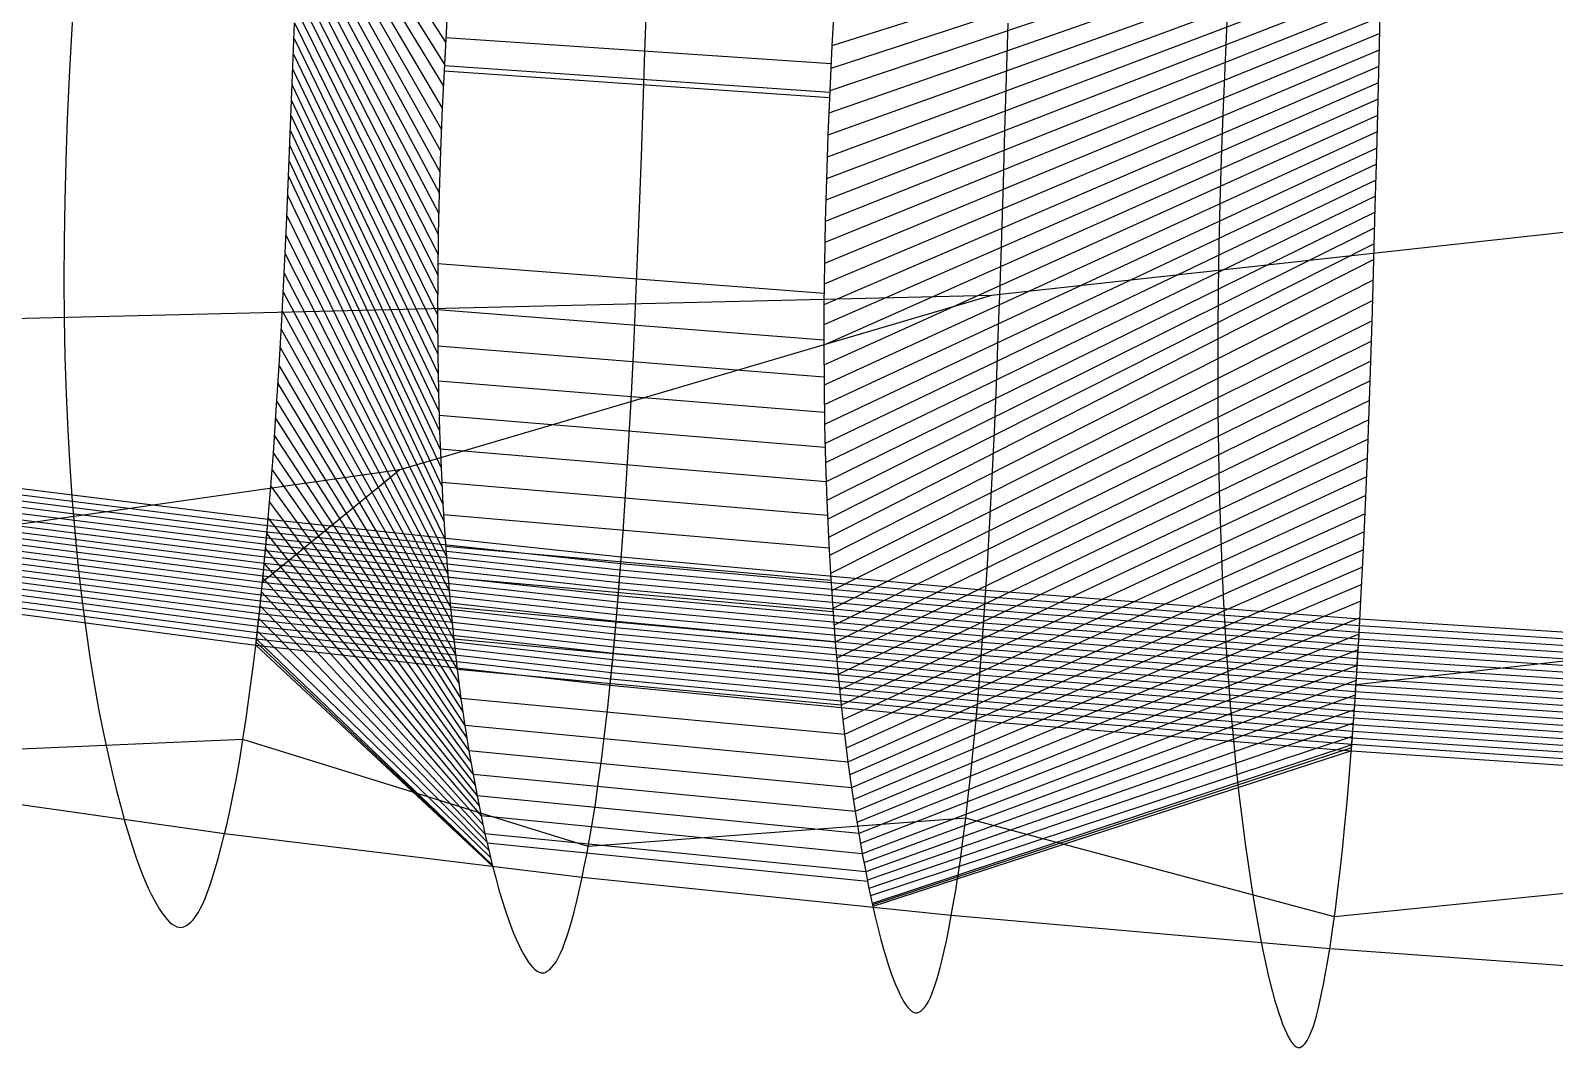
# Model space of a CAD drawing. Extents: x -427 to 427, y 0 to 209.
# Drawn here: x -225.8 to -132.7, y 5.9 to 68 of the extents above; entities that cross this region are included whole.
import ezdxf

# ---------------------------------------------------------------- set-up
doc = ezdxf.new("R2010")
doc.units = 0

msp = doc.modelspace()

# ---------------------------------------------------------------- linework, layer by layer
at = {"layer": 'default', "color": 5, "linetype": 'CONTINUOUS'}
for p, q in [((-209.172, 80.76, 55.806), (-200.416, 67.262, 14.685)), ((-209.206, 79.823, 55.796), (-200.492, 65.903, 14.585)), ((-209.24, 78.887, 55.785), (-200.556, 64.571, 14.513)), ((-209.275, 77.951, 55.775), (-200.62, 63.239, 14.441)), ((-209.311, 77.004, 55.762), (-200.672, 61.932, 14.398)), ((-209.347, 76.058, 55.748), (-200.725, 60.624, 14.355)), ((-209.383, 75.112, 55.735), (-200.766, 59.34, 14.341)), ((-209.42, 74.161, 55.72), (-200.806, 58.056, 14.328)), ((-209.456, 73.208, 55.706), (-200.835, 56.794, 14.344)), ((-209.493, 72.255, 55.692), (-200.864, 55.531, 14.361)), ((-209.53, 71.301, 55.677), (-200.881, 54.29, 14.408)), ((-223.104, 70.423, 24.464), (-223.272, 67.753, 24.274)), ((-209.566, 70.346, 55.663), (-200.898, 53.049, 14.456)), ((-176.671, 69.861, 6.473), (-176.823, 67.04, 6.209)), ((-209.603, 69.39, 55.649), (-200.902, 51.828, 14.534)), ((-209.64, 68.435, 55.635), (-200.906, 50.607, 14.612)), ((-200.341, 68.621, 14.785), (-200.492, 65.903, 14.585)), ((-152.693, 68.529, -0.993), (-152.825, 65.669, -1.264)), ((-223.272, 67.753, 24.274), (-223.415, 65.136, 24.137)), ((-209.676, 67.485, 55.621), (-200.899, 49.408, 14.722)), ((-176.823, 67.04, 6.209), (-176.955, 64.28, 6.001)), ((-209.713, 66.536, 55.606), (-200.891, 48.208, 14.832)), ((-209.749, 65.586, 55.592), (-200.87, 47.028, 14.973)), ((-200.492, 65.903, 14.585), (-200.62, 63.239, 14.441)), ((-152.825, 65.669, -1.264), (-152.941, 62.872, -1.479)), ((-223.415, 65.136, 24.137), (-223.532, 62.567, 24.056)), ((-209.786, 64.645, 55.577), (-200.85, 45.848, 15.115)), ((-176.955, 64.28, 6.001), (-177.067, 61.574, 5.85)), ((-209.823, 63.708, 55.561), (-200.818, 44.69, 15.287)), ((-223.532, 62.567, 24.056), (-223.623, 60.044, 24.032)), ((-209.86, 62.771, 55.545), (-200.785, 43.531, 15.459)), ((-200.62, 63.239, 14.441), (-200.725, 60.624, 14.355)), ((-152.941, 62.872, -1.479), (-153.039, 60.131, -1.634)), ((-209.897, 61.841, 55.528), (-200.741, 42.395, 15.661)), ((-177.067, 61.574, 5.85), (-177.159, 58.918, 5.759)), ((-209.935, 60.922, 55.508), (-200.696, 41.26, 15.863)), ((-200.725, 60.624, 14.355), (-200.806, 58.056, 14.328)), ((-223.623, 60.044, 24.032), (-223.688, 57.563, 24.066)), ((-209.973, 60.003, 55.489), (-200.64, 40.15, 16.095)), ((-153.039, 60.131, -1.634), (-153.119, 57.44, -1.729)), ((-210.011, 59.084, 55.469), (-200.584, 39.04, 16.327)), ((-177.159, 58.918, 5.759), (-177.23, 56.31, 5.729)), ((-210.063, 57.885, 55.436), (-200.516, 37.959, 16.587)), ((-200.806, 58.056, 14.328), (-200.864, 55.531, 14.361)), ((-223.688, 57.563, 24.066), (-223.725, 55.124, 24.159)), ((-153.119, 57.44, -1.729), (-153.181, 54.797, -1.76)), ((-210.116, 56.685, 55.403), (-200.449, 36.878, 16.848)), ((-177.23, 56.31, 5.729), (-177.28, 53.747, 5.761)), ((-223.725, 55.124, 24.159), (-223.736, 52.726, 24.312)), ((-210.17, 55.499, 55.365), (-200.37, 35.828, 17.135)), ((-200.864, 55.531, 14.361), (-200.898, 53.049, 14.456)), ((-210.226, 54.326, 55.323), (-200.292, 34.778, 17.422)), ((-153.181, 54.797, -1.76), (-153.225, 52.2, -1.727)), ((-210.282, 53.152, 55.28), (-200.203, 33.763, 17.733)), ((-177.28, 53.747, 5.761), (-177.309, 51.226, 5.857)), ((-223.736, 52.726, 24.312), (-223.718, 50.367, 24.526)), ((-200.898, 53.049, 14.456), (-200.906, 50.607, 14.612)), ((-153.225, 52.2, -1.727), (-153.25, 49.646, -1.63)), ((-210.342, 52.005, 55.228), (-200.114, 32.748, 18.044)), ((-177.309, 51.226, 5.857), (-177.317, 48.748, 6.018)), ((-223.718, 50.367, 24.526), (-223.674, 48.049, 24.8)), ((-210.402, 50.858, 55.175), (-200.016, 31.774, 18.377)), ((-200.906, 50.607, 14.612), (-200.891, 48.208, 14.832)), ((-210.463, 49.726, 55.116), (-199.919, 30.8, 18.709)), ((-153.25, 49.646, -1.63), (-153.256, 47.135, -1.466)), ((-210.527, 48.609, 55.052), (-199.812, 29.872, 19.06)), ((-177.317, 48.748, 6.018), (-177.302, 46.311, 6.242)), ((-223.674, 48.049, 24.8), (-223.602, 45.771, 25.133)), ((-210.59, 47.492, 54.988), (-199.706, 28.943, 19.411)), ((-200.891, 48.208, 14.832), (-200.85, 45.848, 15.115)), ((-153.256, 47.135, -1.466), (-153.243, 44.667, -1.236)), ((-223.602, 45.771, 25.133), (-223.503, 43.539, 25.525)), ((-210.658, 46.407, 54.911), (-199.593, 28.064, 19.779)), ((-200.85, 45.848, 15.115), (-200.785, 43.531, 15.459)), ((-177.302, 46.311, 6.242), (-177.266, 43.916, 6.533)), ((-210.726, 45.323, 54.834), (-199.48, 27.184, 20.146)), ((-210.796, 44.257, 54.751), (-199.36, 26.356, 20.525)), ((-177.266, 43.916, 6.533), (-177.208, 41.563, 6.886)), ((-153.243, 44.667, -1.236), (-153.211, 42.241, -0.939)), ((-223.503, 43.539, 25.525), (-223.378, 41.358, 25.973)), ((-210.869, 43.208, 54.662), (-199.241, 25.528, 20.903)), ((-200.785, 43.531, 15.459), (-200.696, 41.26, 15.863)), ((-210.941, 42.16, 54.572), (-199.118, 24.753, 21.289)), ((-153.211, 42.241, -0.939), (-153.16, 39.857, -0.576)), ((-203.216, 41.132, 138.922), (-232.487, 36.952, 63.154)), ((-223.378, 41.358, 25.973), (-223.228, 39.232, 26.476)), ((-203.216, 41.132, 138.922), (-211.604, 34.285, 53.625)), ((-211.018, 41.151, 54.47), (-198.995, 23.979, 21.674)), ((-200.696, 41.26, 15.863), (-200.584, 39.04, 16.327)), ((-177.208, 41.563, 6.886), (-177.129, 39.258, 7.303)), ((-211.094, 40.143, 54.368), (-198.87, 23.261, 22.06)), ((-223.228, 39.232, 26.476), (-223.054, 37.168, 27.03)), ((-211.172, 39.158, 54.261), (-198.745, 22.542, 22.446)), ((-177.129, 39.258, 7.303), (-177.029, 37.005, 7.78)), ((-153.16, 39.857, -0.576), (-153.09, 37.522, -0.15)), ((-211.252, 38.196, 54.148), (-198.62, 21.881, 22.827)), ((-200.584, 39.04, 16.327), (-200.449, 36.878, 16.848)), ((-153.09, 37.522, -0.15), (-153.002, 35.241, 0.339)), ((-223.054, 37.168, 27.03), (-222.856, 35.172, 27.631)), ((-211.414, 36.325, 53.912), (-198.373, 20.615, 23.579)), ((-211.332, 37.235, 54.035), (-198.496, 21.22, 23.208)), ((-200.449, 36.878, 16.848), (-200.292, 34.778, 17.422)), ((-177.029, 37.005, 7.78), (-176.909, 34.81, 8.316)), ((-211.496, 35.416, 53.79), (-198.25, 20.011, 23.95)), ((-222.856, 35.172, 27.631), (-222.639, 33.257, 28.273)), ((-211.579, 34.537, 53.664), (-198.132, 19.461, 24.308)), ((-200.292, 34.778, 17.422), (-200.114, 32.748, 18.044)), ((-176.909, 34.81, 8.316), (-176.77, 32.679, 8.907)), ((-153.002, 35.241, 0.339), (-152.897, 33.017, 0.889)), ((-211.662, 33.689, 53.534), (-198.013, 18.911, 24.665)), ((-222.639, 33.257, 28.273), (-222.403, 31.432, 28.951)), ((-211.746, 32.84, 53.405), (-197.899, 18.413, 25.005)), ((-200.114, 32.748, 18.044), (-199.919, 30.8, 18.709)), ((-176.77, 32.679, 8.907), (-176.613, 30.619, 9.549)), ((-152.897, 33.017, 0.889), (-152.774, 30.859, 1.495)), ((-211.829, 32.061, 53.269), (-197.785, 17.915, 25.345)), ((-111.369, 31.815, 99.71), (-144.81, 28.005, 30.761)), ((-222.403, 31.432, 28.951), (-222.151, 29.702, 29.659)), ((-211.966, 30.802, 53.048), (-197.568, 17.018, 25.989)), ((-211.913, 31.282, 53.134), (-197.677, 17.467, 25.667)), ((-199.919, 30.8, 18.709), (-199.706, 28.943, 19.411)), ((-152.774, 30.859, 1.495), (-152.636, 28.773, 2.153)), ((-212.009, 30.438, 52.974), (-197.54, 16.91, 26.072)), ((-211.988, 30.62, 53.011), (-197.554, 16.964, 26.031)), ((-176.613, 30.619, 9.549), (-176.44, 28.642, 10.235)), ((-222.151, 29.702, 29.659), (-221.886, 28.073, 30.39)), ((-199.706, 28.943, 19.411), (-199.48, 27.184, 20.146)), ((-221.886, 28.073, 30.39), (-221.612, 26.549, 31.133)), ((-176.44, 28.642, 10.235), (-176.253, 26.759, 10.958)), ((-152.636, 28.773, 2.153), (-152.484, 26.771, 2.855)), ((-199.48, 27.184, 20.146), (-199.241, 25.528, 20.903)), ((-221.612, 26.549, 31.133), (-221.335, 25.136, 31.877)), ((-176.253, 26.759, 10.958), (-176.053, 24.974, 11.716)), ((-152.484, 26.771, 2.855), (-152.32, 24.864, 3.597)), ((-199.241, 25.528, 20.903), (-198.995, 23.979, 21.674)), ((-221.335, 25.136, 31.877), (-221.057, 23.836, 32.612)), ((-176.053, 24.974, 11.716), (-175.842, 23.293, 12.497)), ((-152.32, 24.864, 3.597), (-152.143, 23.057, 4.374)), ((-221.057, 23.836, 32.612), (-220.785, 22.646, 33.328)), ((-198.995, 23.979, 21.674), (-198.745, 22.542, 22.446)), ((-175.842, 23.293, 12.497), (-175.624, 21.722, 13.291)), ((-220.785, 22.646, 33.328), (-220.52, 21.564, 34.017)), ((-198.745, 22.542, 22.446), (-198.496, 21.22, 23.208)), ((-152.143, 23.057, 4.374), (-151.958, 21.355, 5.175)), ((-220.52, 21.564, 34.017), (-220.267, 20.584, 34.672)), ((-175.624, 21.722, 13.291), (-175.404, 20.264, 14.087)), ((-220.267, 20.584, 34.672), (-220.026, 19.702, 35.294)), ((-198.496, 21.22, 23.208), (-198.25, 20.011, 23.95)), ((-151.958, 21.355, 5.175), (-151.767, 19.764, 5.99)), ((-220.026, 19.702, 35.294), (-219.795, 18.909, 35.885)), ((-198.25, 20.011, 23.95), (-198.013, 18.911, 24.665)), ((-175.404, 20.264, 14.087), (-175.183, 18.923, 14.874)), ((-151.767, 19.764, 5.99), (-151.573, 18.289, 6.806)), ((-219.795, 18.909, 35.885), (-219.573, 18.198, 36.448)), ((-214.139, 18.029, 48.981), (-213.921, 18.916, 49.418)), ((-198.013, 18.911, 24.665), (-197.785, 17.915, 25.345)), ((-175.183, 18.923, 14.874), (-174.967, 17.697, 15.64)), ((-219.573, 18.198, 36.448), (-219.359, 17.56, 36.987)), ((-214.305, 17.408, 48.644), (-214.139, 18.029, 48.981)), ((-197.785, 17.915, 25.345), (-197.568, 17.018, 25.989)), ((-174.967, 17.697, 15.64), (-174.757, 16.581, 16.377)), ((-151.573, 18.289, 6.806), (-151.38, 16.932, 7.613)), ((-219.359, 17.56, 36.987), (-219.154, 16.987, 37.503)), ((-219.154, 16.987, 37.503), (-218.956, 16.471, 37.997)), ((-214.629, 16.326, 47.978), (-214.469, 16.843, 48.308)), ((-214.469, 16.843, 48.308), (-214.305, 17.408, 48.644)), ((-197.568, 17.018, 25.989), (-197.36, 16.213, 26.603)), ((-151.38, 16.932, 7.613), (-151.189, 15.69, 8.398)), ((-218.956, 16.471, 37.997), (-218.764, 16.009, 38.472)), ((-218.764, 16.009, 38.472), (-218.579, 15.594, 38.931)), ((-214.935, 15.417, 47.339), (-214.783, 15.85, 47.657)), ((-214.783, 15.85, 47.657), (-214.629, 16.326, 47.978)), ((-197.36, 16.213, 26.603), (-197.161, 15.491, 27.188)), ((-192.277, 15.347, 40.205), (-192.081, 16.251, 40.659)), ((-174.757, 16.581, 16.377), (-174.556, 15.571, 17.078)), ((-218.579, 15.594, 38.931), (-218.399, 15.221, 39.373)), ((-218.399, 15.221, 39.373), (-218.224, 14.886, 39.8)), ((-215.237, 14.676, 46.699), (-215.086, 15.027, 47.02)), ((-215.086, 15.027, 47.02), (-214.935, 15.417, 47.339)), ((-197.161, 15.491, 27.188), (-196.969, 14.843, 27.746)), ((-192.426, 14.714, 39.853), (-192.277, 15.347, 40.205)), ((-174.556, 15.571, 17.078), (-174.365, 14.662, 17.743)), ((-151.189, 15.69, 8.398), (-151.005, 14.561, 9.154)), ((-218.224, 14.886, 39.8), (-218.055, 14.585, 40.211)), ((-218.055, 14.585, 40.211), (-217.891, 14.315, 40.609)), ((-217.891, 14.315, 40.609), (-217.732, 14.073, 40.993)), ((-217.732, 14.073, 40.993), (-217.577, 13.86, 41.366)), ((-215.689, 13.86, 45.716), (-215.538, 14.093, 46.048)), ((-215.538, 14.093, 46.048), (-215.387, 14.365, 46.375)), ((-215.387, 14.365, 46.375), (-215.237, 14.676, 46.699)), ((-196.969, 14.843, 27.746), (-196.784, 14.26, 28.281)), ((-196.784, 14.26, 28.281), (-196.606, 13.736, 28.794)), ((-192.717, 13.611, 39.161), (-192.574, 14.138, 39.504)), ((-192.574, 14.138, 39.504), (-192.426, 14.714, 39.853)), ((-174.365, 14.662, 17.743), (-174.181, 13.846, 18.376)), ((-151.005, 14.561, 9.154), (-150.829, 13.539, 9.873)), ((-217.577, 13.86, 41.366), (-217.425, 13.676, 41.73)), ((-217.425, 13.676, 41.73), (-217.276, 13.522, 42.085)), ((-217.276, 13.522, 42.085), (-217.129, 13.397, 42.432)), ((-217.129, 13.397, 42.432), (-216.985, 13.303, 42.772)), ((-216.985, 13.303, 42.772), (-216.843, 13.239, 43.103)), ((-216.843, 13.239, 43.103), (-216.704, 13.203, 43.426)), ((-216.704, 13.203, 43.426), (-216.525, 13.195, 43.839)), ((-216.525, 13.195, 43.839), (-216.428, 13.226, 44.062)), ((-216.428, 13.226, 44.062), (-216.285, 13.29, 44.385)), ((-216.285, 13.29, 44.385), (-216.139, 13.384, 44.715)), ((-216.139, 13.384, 44.715), (-215.991, 13.508, 45.048)), ((-215.991, 13.508, 45.048), (-215.84, 13.666, 45.382)), ((-215.84, 13.666, 45.382), (-215.689, 13.86, 45.716)), ((-196.606, 13.736, 28.794), (-196.434, 13.267, 29.288)), ((-196.434, 13.267, 29.288), (-196.267, 12.845, 29.764)), ((-192.992, 12.685, 38.497), (-192.856, 13.126, 38.827)), ((-192.856, 13.126, 38.827), (-192.717, 13.611, 39.161)), ((-174.181, 13.846, 18.376), (-174.005, 13.114, 18.98)), ((-174.005, 13.114, 18.98), (-173.836, 12.456, 19.556)), ((-169.699, 12.993, 32.423), (-169.527, 13.912, 32.894)), ((-150.829, 13.539, 9.873), (-150.66, 12.619, 10.556)), ((-196.267, 12.845, 29.764), (-196.105, 12.467, 30.223)), ((-196.105, 12.467, 30.223), (-195.948, 12.127, 30.666)), ((-195.948, 12.127, 30.666), (-195.796, 11.822, 31.093)), ((-193.263, 11.929, 37.831), (-193.128, 12.287, 38.165)), ((-193.128, 12.287, 38.165), (-192.992, 12.685, 38.497)), ((-173.836, 12.456, 19.556), (-173.673, 11.866, 20.109)), ((-169.961, 11.764, 31.699), (-169.831, 12.349, 32.06)), ((-169.831, 12.349, 32.06), (-169.699, 12.993, 32.423)), ((-150.66, 12.619, 10.556), (-150.499, 11.793, 11.205)), ((-195.796, 11.822, 31.093), (-195.649, 11.547, 31.506)), ((-195.649, 11.547, 31.506), (-195.506, 11.302, 31.905)), ((-195.506, 11.302, 31.905), (-195.366, 11.086, 32.292)), ((-193.67, 11.096, 36.81), (-193.534, 11.334, 37.154)), ((-193.534, 11.334, 37.154), (-193.398, 11.611, 37.495)), ((-193.398, 11.611, 37.495), (-193.263, 11.929, 37.831)), ((-173.673, 11.866, 20.109), (-173.516, 11.335, 20.638)), ((-173.516, 11.335, 20.638), (-173.364, 10.859, 21.147)), ((-170.209, 10.735, 30.999), (-170.087, 11.228, 31.344)), ((-170.087, 11.228, 31.344), (-169.961, 11.764, 31.699)), ((-150.499, 11.793, 11.205), (-150.344, 11.052, 11.824)), ((-146.565, 10.952, 25.618), (-146.414, 11.884, 26.101)), ((-195.366, 11.086, 32.292), (-195.23, 10.9, 32.669)), ((-195.23, 10.9, 32.669), (-195.096, 10.743, 33.038)), ((-195.096, 10.743, 33.038), (-194.964, 10.617, 33.399)), ((-194.964, 10.617, 33.399), (-194.834, 10.522, 33.751)), ((-194.834, 10.522, 33.751), (-194.707, 10.458, 34.095)), ((-194.707, 10.458, 34.095), (-194.582, 10.422, 34.43)), ((-194.582, 10.422, 34.43), (-194.421, 10.415, 34.859)), ((-194.421, 10.415, 34.859), (-194.333, 10.446, 35.091)), ((-194.333, 10.446, 35.091), (-194.205, 10.513, 35.427)), ((-194.205, 10.513, 35.427), (-194.074, 10.609, 35.769)), ((-194.074, 10.609, 35.769), (-193.941, 10.737, 36.115)), ((-193.941, 10.737, 36.115), (-193.806, 10.898, 36.463)), ((-193.806, 10.898, 36.463), (-193.67, 11.096, 36.81)), ((-173.364, 10.859, 21.147), (-173.216, 10.432, 21.639)), ((-173.216, 10.432, 21.639), (-173.073, 10.049, 22.112)), ((-170.449, 9.881, 30.315), (-170.329, 10.286, 30.658)), ((-170.329, 10.286, 30.658), (-170.209, 10.735, 30.999)), ((-150.344, 11.052, 11.824), (-150.196, 10.387, 12.415)), ((-150.196, 10.387, 12.415), (-150.053, 9.789, 12.982)), ((-146.794, 9.706, 24.874), (-146.681, 10.299, 25.245)), ((-146.681, 10.299, 25.245), (-146.565, 10.952, 25.618)), ((-173.073, 10.049, 22.112), (-172.935, 9.705, 22.569)), ((-172.935, 9.705, 22.569), (-172.801, 9.395, 23.01)), ((-172.801, 9.395, 23.01), (-172.671, 9.118, 23.437)), ((-170.687, 9.194, 29.622), (-170.568, 9.518, 29.97)), ((-170.568, 9.518, 29.97), (-170.449, 9.881, 30.315)), ((-150.053, 9.789, 12.982), (-149.915, 9.253, 13.525)), ((-146.905, 9.162, 24.51), (-146.794, 9.706, 24.874)), ((-172.671, 9.118, 23.437), (-172.545, 8.869, 23.848)), ((-172.545, 8.869, 23.848), (-172.422, 8.651, 24.248)), ((-172.422, 8.651, 24.248), (-172.302, 8.462, 24.638)), ((-172.302, 8.462, 24.638), (-172.183, 8.304, 25.018)), ((-171.165, 8.303, 28.197), (-171.046, 8.468, 28.556)), ((-171.046, 8.468, 28.556), (-170.926, 8.67, 28.914)), ((-170.926, 8.67, 28.914), (-170.806, 8.912, 29.27)), ((-170.806, 8.912, 29.27), (-170.687, 9.194, 29.622)), ((-149.915, 9.253, 13.525), (-149.781, 8.771, 14.047)), ((-149.781, 8.771, 14.047), (-149.652, 8.34, 14.551)), ((-147.118, 8.207, 23.805), (-147.012, 8.662, 24.156)), ((-147.012, 8.662, 24.156), (-146.905, 9.162, 24.51)), ((-172.183, 8.304, 25.018), (-172.067, 8.176, 25.391)), ((-172.067, 8.176, 25.391), (-171.953, 8.081, 25.755)), ((-171.953, 8.081, 25.755), (-171.84, 8.016, 26.11)), ((-171.84, 8.016, 26.11), (-171.73, 7.981, 26.456)), ((-171.73, 7.981, 26.456), (-171.588, 7.974, 26.899)), ((-171.588, 7.974, 26.899), (-171.511, 8.007, 27.138)), ((-171.511, 8.007, 27.138), (-171.398, 8.075, 27.485)), ((-171.398, 8.075, 27.485), (-171.282, 8.174, 27.839)), ((-171.282, 8.174, 27.839), (-171.165, 8.303, 28.197)), ((-149.652, 8.34, 14.551), (-149.526, 7.952, 15.037)), ((-149.526, 7.952, 15.037), (-149.405, 7.604, 15.506)), ((-149.405, 7.604, 15.506), (-149.287, 7.291, 15.959)), ((-147.327, 7.427, 23.099), (-147.222, 7.796, 23.453)), ((-147.222, 7.796, 23.453), (-147.118, 8.207, 23.805)), ((-149.287, 7.291, 15.959), (-149.173, 7.011, 16.396)), ((-149.173, 7.011, 16.396), (-149.062, 6.76, 16.818)), ((-149.062, 6.76, 16.818), (-148.954, 6.539, 17.228)), ((-148.954, 6.539, 17.228), (-148.849, 6.348, 17.628)), ((-147.746, 6.361, 21.648), (-147.641, 6.566, 22.016)), ((-147.641, 6.566, 22.016), (-147.536, 6.812, 22.381)), ((-147.536, 6.812, 22.381), (-147.431, 7.099, 22.742)), ((-147.431, 7.099, 22.742), (-147.327, 7.427, 23.099)), ((-148.849, 6.348, 17.628), (-148.745, 6.189, 18.018)), ((-148.745, 6.189, 18.018), (-148.643, 6.06, 18.401)), ((-148.643, 6.06, 18.401), (-148.542, 5.964, 18.774)), ((-148.542, 5.964, 18.774), (-148.444, 5.899, 19.138)), ((-148.444, 5.899, 19.138), (-148.347, 5.864, 19.494)), ((-148.347, 5.864, 19.494), (-148.223, 5.858, 19.948)), ((-148.223, 5.858, 19.948), (-148.155, 5.891, 20.194)), ((-148.155, 5.891, 20.194), (-148.056, 5.961, 20.549)), ((-148.056, 5.961, 20.549), (-147.954, 6.061, 20.913)), ((-147.954, 6.061, 20.913), (-147.851, 6.194, 21.279)), ((-147.851, 6.194, 21.279), (-147.746, 6.361, 21.648))]:
    msp.add_line(p, q, dxfattribs=at)
at = {"layer": 'default', "color": 1, "linetype": 'CONTINUOUS'}
for p, q in [((-143.118, 77.663, 33.261), (-176.823, 67.04, 6.209)), ((-143.14, 76.689, 33.251), (-176.889, 65.66, 6.105)), ((-143.163, 75.708, 33.238), (-176.955, 64.28, 6.001)), ((-143.187, 74.728, 33.225), (-177.011, 62.927, 5.925)), ((-143.21, 73.747, 33.212), (-177.067, 61.574, 5.85)), ((-143.235, 72.756, 33.195), (-177.113, 60.246, 5.804)), ((-143.26, 71.765, 33.179), (-177.159, 58.918, 5.759)), ((-143.284, 70.775, 33.162), (-177.195, 57.614, 5.744)), ((-143.309, 69.779, 33.144), (-177.23, 56.31, 5.729)), ((-143.334, 68.78, 33.127), (-177.255, 55.029, 5.745)), ((-143.36, 67.782, 33.109), (-177.28, 53.747, 5.761)), ((-143.385, 66.783, 33.091), (-177.295, 52.487, 5.809)), ((-36.418, 66.126, 602.557), (-167.082, 51.797, 294.423)), ((-143.41, 65.782, 33.074), (-177.309, 51.226, 5.857)), ((-143.435, 64.782, 33.057), (-177.313, 49.987, 5.937)), ((-143.46, 63.781, 33.039), (-177.317, 48.748, 6.018)), ((-143.485, 62.787, 33.022), (-177.309, 47.529, 6.13)), ((-143.51, 61.792, 33.004), (-177.302, 46.311, 6.242)), ((-143.535, 60.797, 32.986), (-177.284, 45.113, 6.388)), ((-143.56, 59.812, 32.968), (-177.266, 43.916, 6.533)), ((-143.585, 58.831, 32.948), (-177.237, 42.74, 6.71)), ((-143.61, 57.849, 32.929), (-177.208, 41.563, 6.886)), ((-143.636, 56.875, 32.908), (-177.168, 40.411, 7.095)), ((-143.661, 55.912, 32.885), (-177.129, 39.258, 7.303)), ((-143.687, 54.95, 32.862), (-177.079, 38.132, 7.542)), ((-143.713, 53.987, 32.839), (-177.029, 37.005, 7.78)), ((-143.749, 52.731, 32.8), (-176.969, 35.908, 8.048)), ((-143.785, 51.475, 32.761), (-176.909, 34.81, 8.316)), ((-143.823, 50.232, 32.717), (-176.84, 33.744, 8.612)), ((-143.861, 49.003, 32.668), (-176.77, 32.679, 8.907)), ((-143.899, 47.774, 32.619), (-176.692, 31.649, 9.228)), ((-143.94, 46.572, 32.559), (-176.613, 30.619, 9.549)), ((-143.981, 45.371, 32.498), (-176.527, 29.631, 9.892)), ((-144.023, 44.185, 32.432), (-176.44, 28.642, 10.235)), ((-144.067, 43.014, 32.359), (-176.347, 27.7, 10.596)), ((-144.111, 41.844, 32.286), (-176.253, 26.759, 10.958)), ((-144.158, 40.708, 32.2), (-176.153, 25.866, 11.337)), ((-144.204, 39.573, 32.113), (-176.053, 24.974, 11.716)), ((-144.253, 38.455, 32.019), (-175.947, 24.133, 12.106)), ((-144.303, 37.356, 31.919), (-175.842, 23.293, 12.497)), ((-144.352, 36.258, 31.818), (-175.733, 22.507, 12.894)), ((-144.405, 35.201, 31.704), (-175.624, 21.722, 13.291)), ((-144.458, 34.144, 31.59), (-175.514, 20.993, 13.689)), ((-144.512, 33.112, 31.469), (-175.404, 20.264, 14.087)), ((-144.567, 32.104, 31.343), (-175.294, 19.594, 14.481)), ((-144.622, 31.097, 31.217), (-175.183, 18.923, 14.874)), ((-144.679, 30.144, 31.081), (-175.075, 18.31, 15.257)), ((-144.735, 29.191, 30.944), (-174.967, 17.697, 15.64)), ((-144.792, 28.27, 30.804), (-174.862, 17.139, 16.008)), ((-144.85, 27.38, 30.659), (-174.757, 16.581, 16.377)), ((-144.908, 26.49, 30.515), (-174.657, 16.076, 16.727)), ((-144.965, 25.674, 30.364), (-174.556, 15.571, 17.078)), ((-212.8, 24.673, 51.578), (-234.574, 23.715, 59.916)), ((-213.019, 23.33, 51.172), (-212.8, 24.673, 51.578)), ((-191.712, 18.139, 41.503), (-212.8, 24.673, 51.578)), ((-145.023, 24.857, 30.214), (-174.46, 15.117, 17.411)), ((-145.06, 24.354, 30.118), (-174.365, 14.662, 17.743)), ((-213.221, 22.217, 50.787), (-213.019, 23.33, 51.172)), ((-145.075, 24.163, 30.078), (-174.344, 14.571, 17.814)), ((-145.09, 23.973, 30.037), (-174.324, 14.48, 17.885)), ((-213.921, 18.916, 49.418), (-235.024, 21.9, 59.142)), ((-213.419, 21.208, 50.407), (-213.221, 22.217, 50.787)), ((-191.271, 20.748, 42.485), (-191.074, 22.116, 42.907)), ((-213.609, 20.294, 50.036), (-213.419, 21.208, 50.407)), ((-191.453, 19.614, 42.084), (-191.271, 20.748, 42.485)), ((-213.792, 19.466, 49.676), (-213.609, 20.294, 50.036)), ((-168.641, 19.871, 35.219), (-191.712, 18.139, 41.503)), ((-191.63, 18.586, 41.688), (-191.453, 19.614, 42.084)), ((-168.814, 18.482, 34.782), (-168.641, 19.871, 35.219)), ((-146.129, 13.83, 26.996), (-168.641, 19.871, 35.219)), ((-213.921, 18.916, 49.418), (-213.792, 19.466, 49.676)), ((-192.081, 16.251, 40.659), (-213.921, 18.916, 49.418)), ((-191.801, 17.655, 41.302), (-191.63, 18.586, 41.688)), ((-168.974, 17.33, 34.367), (-168.814, 18.482, 34.782)), ((-145.788, 16.517, 28.039), (-145.637, 17.926, 28.488)), ((-192.081, 16.251, 40.659), (-191.965, 16.811, 40.927)), ((-191.965, 16.811, 40.927), (-191.801, 17.655, 41.302)), ((-169.13, 16.285, 33.958), (-168.974, 17.33, 34.367)), ((-169.527, 13.912, 32.894), (-192.081, 16.251, 40.659)), ((-169.28, 15.338, 33.559), (-169.13, 16.285, 33.958)), ((-122.137, 16.278, 22.689), (-146.129, 13.83, 26.996)), ((-145.929, 15.349, 27.613), (-145.788, 16.517, 28.039)), ((-169.425, 14.481, 33.17), (-169.28, 15.338, 33.559)), ((-146.066, 14.29, 27.193), (-145.929, 15.349, 27.613)), ((-169.527, 13.912, 32.894), (-169.425, 14.481, 33.17)), ((-146.197, 13.331, 26.783), (-146.066, 14.29, 27.193)), ((-146.414, 11.884, 26.101), (-169.527, 13.912, 32.894)), ((-146.324, 12.461, 26.385), (-146.197, 13.331, 26.783)), ((-146.414, 11.884, 26.101), (-146.324, 12.461, 26.385)), ((-122.798, 10.165, 20.248), (-146.414, 11.884, 26.101))]:
    msp.add_line(p, q, dxfattribs=at)
at = {"layer": 'default', "color": 3, "linetype": 'CONTINUOUS'}
for p, q in [((-188.24, 66.669, 47.159), (-188.13, 69.91, 47.21)), ((-143.376, 67.116, 33.097), (-143.293, 70.444, 33.156)), ((-209.762, 65.269, 55.587), (-209.64, 68.435, 55.635)), ((-166.153, 65.121, 39.643), (-166.057, 68.412, 39.698)), ((-143.46, 63.781, 33.039), (-143.376, 67.116, 33.097)), ((-188.349, 63.447, 47.107), (-188.24, 66.669, 47.159)), ((-209.885, 62.147, 55.534), (-209.762, 65.269, 55.587)), ((-166.248, 61.849, 39.586), (-166.153, 65.121, 39.643)), ((-188.459, 60.269, 47.049), (-188.349, 63.447, 47.107)), ((-143.543, 60.466, 32.981), (-143.46, 63.781, 33.039)), ((-210.011, 59.084, 55.469), (-209.885, 62.147, 55.534)), ((-166.345, 58.621, 39.524), (-166.248, 61.849, 39.586)), ((-188.572, 57.15, 46.979), (-188.459, 60.269, 47.049)), ((-143.627, 57.195, 32.916), (-143.543, 60.466, 32.981)), ((-210.142, 56.086, 55.387), (-210.011, 59.084, 55.469)), ((-166.443, 55.455, 39.45), (-166.345, 58.621, 39.524)), ((-188.69, 54.099, 46.89), (-188.572, 57.15, 46.979)), ((-143.713, 53.987, 32.839), (-143.627, 57.195, 32.916)), ((-210.282, 53.152, 55.28), (-210.142, 56.086, 55.387)), ((-166.547, 52.356, 39.356), (-166.443, 55.455, 39.45)), ((-188.815, 51.112, 46.778), (-188.69, 54.099, 46.89)), ((-210.431, 50.284, 55.148), (-210.282, 53.152, 55.28)), ((-143.803, 50.847, 32.742), (-143.713, 53.987, 32.839)), ((-166.656, 49.323, 39.237), (-166.547, 52.356, 39.356)), ((-167.082, 51.797, 294.423), (-257.508, 49.631, 162.444)), ((-167.082, 51.797, 294.423), (-203.216, 41.132, 138.922)), ((-210.59, 47.492, 54.988), (-210.431, 50.284, 55.148)), ((-188.949, 48.193, 46.638), (-188.815, 51.112, 46.778)), ((-143.899, 47.774, 32.619), (-143.803, 50.847, 32.742)), ((-166.773, 46.359, 39.091), (-166.656, 49.323, 39.237)), ((-210.76, 44.781, 54.796), (-210.59, 47.492, 54.988)), ((-189.091, 45.35, 46.469), (-188.949, 48.193, 46.638)), ((-144.002, 44.77, 32.468), (-143.899, 47.774, 32.619)), ((-166.898, 43.471, 38.914), (-166.773, 46.359, 39.091)), ((-210.941, 42.16, 54.572), (-210.76, 44.781, 54.796)), ((-189.244, 42.591, 46.267), (-189.091, 45.35, 46.469)), ((-144.111, 41.844, 32.286), (-144.002, 44.77, 32.468)), ((-167.032, 40.669, 38.704), (-166.898, 43.471, 38.914)), ((-211.132, 39.638, 54.317), (-210.941, 42.16, 54.572)), ((-189.406, 39.922, 46.032), (-189.244, 42.591, 46.267)), ((-144.228, 39.005, 32.07), (-144.111, 41.844, 32.286)), ((-167.174, 37.958, 38.46), (-167.032, 40.669, 38.704)), ((-211.332, 37.235, 54.035), (-211.132, 39.638, 54.317)), ((-189.578, 37.355, 45.765), (-189.406, 39.922, 46.032)), ((-144.352, 36.258, 31.818), (-144.228, 39.005, 32.07)), ((-189.756, 34.907, 45.47), (-189.578, 37.355, 45.765)), ((-167.325, 35.351, 38.182), (-167.174, 37.958, 38.46)), ((-211.537, 34.962, 53.729), (-211.332, 37.235, 54.035)), ((-144.484, 33.616, 31.533), (-144.352, 36.258, 31.818)), ((-211.746, 32.84, 53.405), (-211.537, 34.962, 53.729)), ((-189.941, 32.593, 45.15), (-189.756, 34.907, 45.47)), ((-167.482, 32.866, 37.875), (-167.325, 35.351, 38.182)), ((-144.622, 31.097, 31.217), (-144.484, 33.616, 31.533)), ((-211.955, 30.893, 53.066), (-211.746, 32.84, 53.405)), ((-190.128, 30.432, 44.812), (-189.941, 32.593, 45.15)), ((-167.644, 30.515, 37.544), (-167.482, 32.866, 37.875)), ((-212.168, 29.115, 52.706), (-211.955, 30.893, 53.066)), ((-144.764, 28.714, 30.876), (-144.622, 31.097, 31.217)), ((-190.316, 28.45, 44.459), (-190.128, 30.432, 44.812)), ((-167.808, 28.32, 37.192), (-167.644, 30.515, 37.544)), ((-212.388, 27.471, 52.32), (-212.168, 29.115, 52.706)), ((-190.507, 26.639, 44.083), (-190.316, 28.45, 44.459)), ((-167.973, 26.307, 36.826), (-167.808, 28.32, 37.192)), ((-144.908, 26.49, 30.515), (-144.764, 28.714, 30.876)), ((-212.607, 25.949, 51.927), (-212.388, 27.471, 52.32)), ((-190.704, 24.965, 43.681), (-190.507, 26.639, 44.083)), ((-168.142, 24.467, 36.437), (-167.973, 26.307, 36.826)), ((-145.052, 24.449, 30.139), (-144.908, 26.49, 30.515)), ((-212.8, 24.673, 51.578), (-212.607, 25.949, 51.927)), ((-190.901, 23.415, 43.271), (-190.704, 24.965, 43.681)), ((-168.315, 22.766, 36.02), (-168.142, 24.467, 36.437)), ((-145.2, 22.585, 29.739), (-145.052, 24.449, 30.139)), ((-191.074, 22.116, 42.907), (-190.901, 23.415, 43.271)), ((-168.488, 21.192, 35.596), (-168.315, 22.766, 36.02)), ((-145.352, 20.861, 29.311), (-145.2, 22.585, 29.739)), ((-168.641, 19.871, 35.219), (-168.488, 21.192, 35.596)), ((-145.504, 19.265, 28.875), (-145.352, 20.861, 29.311)), ((-145.637, 17.926, 28.488), (-145.504, 19.265, 28.875))]:
    msp.add_line(p, q, dxfattribs=at)
at = {"layer": 'default', "color": 30, "linetype": 'CONTINUOUS'}
for p, q in [((-176.875, 65.936, 6.126), (-200.401, 67.534, 14.705)), ((-176.972, 63.866, 5.978), (-200.511, 65.496, 14.563)), ((-176.958, 64.197, 5.996), (-200.496, 65.822, 14.581)), ((-177.301, 51.918, 5.831), (-200.888, 53.73, 14.43)), ((-177.315, 49.065, 5.999), (-200.905, 50.92, 14.594)), ((-177.305, 46.798, 6.197), (-200.894, 48.688, 14.788)), ((-177.277, 44.634, 6.446), (-200.862, 46.556, 15.03)), ((-177.231, 42.504, 6.745), (-200.811, 44.458, 15.321)), ((-177.168, 40.411, 7.095), (-200.741, 42.395, 15.661)), ((-177.089, 38.357, 7.494), (-200.651, 40.372, 16.049)), ((-176.993, 36.347, 7.941), (-200.543, 38.392, 16.483)), ((-176.882, 34.384, 8.434), (-200.417, 36.458, 16.962)), ((-176.755, 32.473, 8.972), (-200.274, 34.575, 17.484)), ((-176.613, 30.619, 9.549), (-200.114, 32.748, 18.044)), ((-176.44, 28.642, 10.235), (-199.919, 30.8, 18.709)), ((-176.253, 26.759, 10.958), (-199.706, 28.943, 19.411)), ((-176.053, 24.974, 11.716), (-199.48, 27.184, 20.146)), ((-175.842, 23.293, 12.497), (-199.241, 25.528, 20.903)), ((-175.624, 21.722, 13.291), (-198.995, 23.979, 21.674)), ((-175.404, 20.264, 14.087), (-198.745, 22.542, 22.446)), ((-175.183, 18.923, 14.874), (-198.496, 21.22, 23.208)), ((-174.967, 17.697, 15.64), (-198.25, 20.011, 23.95)), ((-174.757, 16.581, 16.377), (-198.013, 18.911, 24.665)), ((-174.642, 16.003, 16.778), (-197.883, 18.341, 25.054))]:
    msp.add_line(p, q, dxfattribs=at)
at = {"layer": 'default', "color": 2, "linetype": 'CONTINUOUS'}
for p, q in [((-232.141, 40.345, 63.6), (-211.289, 37.748, 54.095)), ((-232.106, 40.722, 63.642), (-211.257, 38.133, 54.14)), ((-232.252, 39.214, 63.46), (-211.39, 36.594, 53.948)), ((-232.214, 39.591, 63.51), (-211.355, 36.978, 54)), ((-232.177, 39.968, 63.557), (-211.321, 37.363, 54.05)), ((-232.328, 38.46, 63.362), (-211.459, 35.824, 53.845)), ((-232.29, 38.837, 63.411), (-211.425, 36.209, 53.897)), ((-232.445, 37.329, 63.209), (-211.566, 34.67, 53.684)), ((-232.404, 37.706, 63.264), (-211.529, 35.054, 53.741)), ((-232.366, 38.083, 63.313), (-211.494, 35.439, 53.793)), ((-211.355, 36.978, 54), (-211.321, 37.363, 54.05)), ((-211.321, 37.363, 54.05), (-211.289, 37.748, 54.095)), ((-211.321, 37.363, 54.05), (-189.747, 35.038, 45.486)), ((-211.321, 37.363, 54.05), (-211.289, 37.363, 54.095)), ((-211.289, 37.748, 54.095), (-211.257, 38.133, 54.14)), ((-211.289, 37.748, 54.095), (-189.718, 35.43, 45.533)), ((-211.289, 37.748, 54.095), (-211.257, 37.748, 54.14)), ((-211.257, 38.133, 54.14), (-189.69, 35.822, 45.58)), ((-232.528, 36.575, 63.098), (-211.642, 33.9, 53.567)), ((-232.487, 36.952, 63.154), (-211.604, 34.285, 53.625)), ((-211.425, 36.209, 53.897), (-211.39, 36.594, 53.948)), ((-211.39, 36.594, 53.948), (-211.355, 36.978, 54)), ((-211.39, 36.594, 53.948), (-189.808, 34.255, 45.38)), ((-211.39, 36.594, 53.948), (-211.355, 36.594, 54)), ((-211.355, 36.978, 54), (-189.777, 34.646, 45.434)), ((-211.355, 36.978, 54), (-211.321, 36.978, 54.05)), ((-232.653, 35.445, 62.928), (-211.756, 32.746, 53.388)), ((-232.611, 35.821, 62.986), (-211.717, 33.131, 53.449)), ((-232.569, 36.198, 63.042), (-211.679, 33.515, 53.508)), ((-211.529, 35.054, 53.741), (-211.494, 35.439, 53.793)), ((-211.494, 35.439, 53.793), (-211.459, 35.824, 53.845)), ((-211.494, 35.439, 53.793), (-189.902, 33.079, 45.217)), ((-211.494, 35.439, 53.793), (-211.459, 35.439, 53.845)), ((-211.459, 35.824, 53.845), (-211.425, 36.209, 53.897)), ((-211.459, 35.824, 53.845), (-189.871, 33.471, 45.271)), ((-211.459, 35.824, 53.845), (-211.425, 35.824, 53.897)), ((-211.425, 36.209, 53.897), (-189.84, 33.863, 45.326)), ((-211.425, 36.209, 53.897), (-211.39, 36.209, 53.948)), ((-189.747, 35.038, 45.486), (-189.718, 35.43, 45.533)), ((-189.718, 35.43, 45.533), (-189.69, 35.822, 45.58)), ((-189.718, 35.43, 45.533), (-167.449, 33.396, 37.941)), ((-189.718, 35.43, 45.533), (-189.69, 35.43, 45.58)), ((-189.69, 35.822, 45.58), (-167.423, 33.794, 37.99)), ((-232.744, 34.691, 62.801), (-211.839, 31.977, 53.255)), ((-232.699, 35.068, 62.865), (-211.797, 32.361, 53.321)), ((-211.604, 34.285, 53.625), (-211.566, 34.67, 53.684)), ((-211.566, 34.67, 53.684), (-211.529, 35.054, 53.741)), ((-211.566, 34.67, 53.684), (-189.967, 32.296, 45.104)), ((-211.566, 34.67, 53.684), (-211.529, 34.67, 53.741)), ((-211.529, 35.054, 53.741), (-189.933, 32.687, 45.163)), ((-211.529, 35.054, 53.741), (-211.494, 35.054, 53.793)), ((-189.808, 34.255, 45.38), (-189.777, 34.646, 45.434)), ((-189.777, 34.646, 45.434), (-189.747, 35.038, 45.486)), ((-189.777, 34.646, 45.434), (-167.5, 32.601, 37.838)), ((-189.777, 34.646, 45.434), (-189.747, 34.646, 45.486)), ((-189.747, 35.038, 45.486), (-167.474, 32.999, 37.892)), ((-189.747, 35.038, 45.486), (-189.718, 35.038, 45.533)), ((-232.881, 33.561, 62.608), (-211.963, 30.823, 53.052)), ((-232.834, 33.937, 62.674), (-211.921, 31.208, 53.121)), ((-232.789, 34.314, 62.737), (-211.88, 31.592, 53.188)), ((-211.717, 33.131, 53.449), (-211.679, 33.515, 53.508)), ((-211.679, 33.515, 53.508), (-211.642, 33.9, 53.567)), ((-211.679, 33.515, 53.508), (-190.068, 31.121, 44.919)), ((-211.679, 33.515, 53.508), (-211.642, 33.515, 53.567)), ((-211.642, 33.9, 53.567), (-211.604, 34.285, 53.625)), ((-211.642, 33.9, 53.567), (-190.034, 31.512, 44.981)), ((-211.642, 33.9, 53.567), (-211.604, 33.9, 53.625)), ((-211.604, 34.285, 53.625), (-190, 31.904, 45.042)), ((-211.604, 34.285, 53.625), (-211.566, 34.285, 53.684)), ((-189.871, 33.471, 45.271), (-189.84, 33.863, 45.326)), ((-189.84, 33.863, 45.326), (-189.808, 34.255, 45.38)), ((-189.84, 33.863, 45.326), (-167.555, 31.805, 37.726)), ((-189.84, 33.863, 45.326), (-189.808, 33.863, 45.38)), ((-189.808, 34.255, 45.38), (-167.528, 32.203, 37.782)), ((-189.808, 34.255, 45.38), (-189.777, 34.255, 45.434)), ((-167.449, 33.396, 37.941), (-167.423, 33.794, 37.99)), ((-167.423, 33.794, 37.99), (-144.57, 32.038, 31.335)), ((-232.931, 33.184, 62.534), (-212.009, 30.438, 52.974)), ((-211.797, 32.361, 53.321), (-211.756, 32.746, 53.388)), ((-211.756, 32.746, 53.388), (-211.717, 33.131, 53.449)), ((-211.756, 32.746, 53.388), (-190.137, 30.337, 44.795)), ((-211.756, 32.746, 53.388), (-211.717, 32.746, 53.449)), ((-211.717, 33.131, 53.449), (-190.102, 30.729, 44.858)), ((-211.717, 33.131, 53.449), (-211.679, 33.131, 53.508)), ((-189.967, 32.296, 45.104), (-189.933, 32.687, 45.163)), ((-189.933, 32.687, 45.163), (-189.902, 33.079, 45.217)), ((-189.933, 32.687, 45.163), (-167.637, 30.611, 37.557)), ((-189.933, 32.687, 45.163), (-189.902, 32.687, 45.217)), ((-189.902, 33.079, 45.217), (-189.871, 33.471, 45.271)), ((-189.902, 33.079, 45.217), (-167.61, 31.009, 37.613)), ((-189.902, 33.079, 45.217), (-189.871, 33.079, 45.271)), ((-189.871, 33.471, 45.271), (-167.583, 31.407, 37.669)), ((-189.871, 33.471, 45.271), (-189.84, 33.471, 45.326)), ((-167.528, 32.203, 37.782), (-167.5, 32.601, 37.838)), ((-167.5, 32.601, 37.838), (-167.474, 32.999, 37.892)), ((-167.5, 32.601, 37.838), (-144.638, 30.828, 31.179)), ((-167.5, 32.601, 37.838), (-167.474, 32.601, 37.892)), ((-167.474, 32.999, 37.892), (-167.449, 33.396, 37.941)), ((-167.474, 32.999, 37.892), (-144.614, 31.231, 31.234)), ((-167.474, 32.999, 37.892), (-167.449, 32.999, 37.941)), ((-167.449, 33.396, 37.941), (-144.592, 31.635, 31.284)), ((-167.449, 33.396, 37.941), (-167.423, 33.396, 37.99)), ((-211.88, 31.592, 53.188), (-211.839, 31.977, 53.255)), ((-211.839, 31.977, 53.255), (-211.797, 32.361, 53.321)), ((-211.839, 31.977, 53.255), (-190.211, 29.554, 44.655)), ((-211.839, 31.977, 53.255), (-211.797, 31.977, 53.321)), ((-211.797, 32.361, 53.321), (-190.174, 29.945, 44.725)), ((-211.797, 32.361, 53.321), (-211.756, 32.361, 53.388)), ((-190.034, 31.512, 44.981), (-190, 31.904, 45.042)), ((-190, 31.904, 45.042), (-189.967, 32.296, 45.104)), ((-190, 31.904, 45.042), (-167.696, 29.815, 37.431)), ((-190, 31.904, 45.042), (-189.967, 31.904, 45.104)), ((-189.967, 32.296, 45.104), (-167.667, 30.213, 37.495)), ((-189.967, 32.296, 45.104), (-189.933, 32.296, 45.163)), ((-167.583, 31.407, 37.669), (-167.555, 31.805, 37.726)), ((-167.555, 31.805, 37.726), (-167.528, 32.203, 37.782)), ((-167.555, 31.805, 37.726), (-144.686, 30.021, 31.063)), ((-167.555, 31.805, 37.726), (-167.528, 31.805, 37.782)), ((-167.528, 32.203, 37.782), (-144.662, 30.425, 31.121)), ((-167.528, 32.203, 37.782), (-167.5, 32.203, 37.838)), ((-144.592, 31.635, 31.284), (-144.57, 32.038, 31.335)), ((-144.57, 32.038, 31.335), (-121.231, 30.55, 25.602)), ((-212.009, 30.438, 52.974), (-211.963, 30.823, 53.052)), ((-211.963, 30.823, 53.052), (-211.921, 31.208, 53.121)), ((-211.963, 30.823, 53.052), (-190.323, 28.379, 44.444)), ((-211.963, 30.823, 53.052), (-211.921, 30.823, 53.121)), ((-211.921, 31.208, 53.121), (-211.88, 31.592, 53.188)), ((-211.921, 31.208, 53.121), (-190.285, 28.77, 44.516)), ((-211.921, 31.208, 53.121), (-211.88, 31.208, 53.188)), ((-211.88, 31.592, 53.188), (-190.248, 29.162, 44.585)), ((-211.88, 31.592, 53.188), (-211.839, 31.592, 53.255)), ((-190.137, 30.337, 44.795), (-190.102, 30.729, 44.858)), ((-190.102, 30.729, 44.858), (-190.068, 31.121, 44.919)), ((-190.102, 30.729, 44.858), (-167.786, 28.621, 37.24)), ((-190.102, 30.729, 44.858), (-190.068, 30.729, 44.919)), ((-190.068, 31.121, 44.919), (-190.034, 31.512, 44.981)), ((-190.068, 31.121, 44.919), (-167.756, 29.019, 37.304)), ((-190.068, 31.121, 44.919), (-190.034, 31.121, 44.981)), ((-190.034, 31.512, 44.981), (-167.726, 29.417, 37.368)), ((-190.034, 31.512, 44.981), (-190, 31.512, 45.042)), ((-167.637, 30.611, 37.557), (-167.61, 31.009, 37.613)), ((-167.61, 31.009, 37.613), (-167.583, 31.407, 37.669)), ((-167.61, 31.009, 37.613), (-144.734, 29.215, 30.948)), ((-167.61, 31.009, 37.613), (-167.583, 31.009, 37.669)), ((-167.583, 31.407, 37.669), (-144.71, 29.618, 31.005)), ((-167.583, 31.407, 37.669), (-167.555, 31.407, 37.726)), ((-144.662, 30.425, 31.121), (-144.638, 30.828, 31.179)), ((-144.638, 30.828, 31.179), (-144.614, 31.231, 31.234)), ((-144.638, 30.828, 31.179), (-121.288, 29.326, 25.442)), ((-144.638, 30.828, 31.179), (-144.614, 30.828, 31.234)), ((-144.614, 31.231, 31.234), (-144.592, 31.635, 31.284)), ((-144.614, 31.231, 31.234), (-121.268, 29.734, 25.499)), ((-144.614, 31.231, 31.234), (-144.592, 31.231, 31.284)), ((-144.592, 31.635, 31.284), (-121.249, 30.142, 25.551)), ((-144.592, 31.635, 31.284), (-144.57, 31.635, 31.335)), ((-212.009, 30.438, 52.974), (-190.364, 27.987, 44.363)), ((-212.009, 30.438, 52.974), (-211.963, 30.438, 53.052)), ((-190.211, 29.554, 44.655), (-190.174, 29.945, 44.725)), ((-190.174, 29.945, 44.725), (-190.137, 30.337, 44.795)), ((-190.174, 29.945, 44.725), (-167.849, 27.826, 37.102)), ((-190.174, 29.945, 44.725), (-190.137, 29.945, 44.795)), ((-190.137, 30.337, 44.795), (-167.816, 28.223, 37.175)), ((-190.137, 30.337, 44.795), (-190.102, 30.337, 44.858)), ((-167.726, 29.417, 37.368), (-167.696, 29.815, 37.431)), ((-167.696, 29.815, 37.431), (-167.667, 30.213, 37.495)), ((-167.696, 29.815, 37.431), (-144.81, 28.005, 30.761)), ((-167.696, 29.815, 37.431), (-167.667, 29.815, 37.495)), ((-167.667, 30.213, 37.495), (-167.637, 30.611, 37.557)), ((-167.667, 30.213, 37.495), (-144.783, 28.408, 30.826)), ((-167.667, 30.213, 37.495), (-167.637, 30.213, 37.557)), ((-167.637, 30.611, 37.557), (-144.758, 28.811, 30.89)), ((-167.637, 30.611, 37.557), (-167.61, 30.611, 37.613)), ((-144.71, 29.618, 31.005), (-144.686, 30.021, 31.063)), ((-144.686, 30.021, 31.063), (-144.662, 30.425, 31.121)), ((-144.686, 30.021, 31.063), (-121.328, 28.51, 25.324)), ((-144.686, 30.021, 31.063), (-144.662, 30.021, 31.121)), ((-144.662, 30.425, 31.121), (-121.308, 28.918, 25.383)), ((-144.662, 30.425, 31.121), (-144.638, 30.425, 31.179)), ((-190.285, 28.77, 44.516), (-190.248, 29.162, 44.585)), ((-190.248, 29.162, 44.585), (-190.211, 29.554, 44.655)), ((-190.248, 29.162, 44.585), (-167.914, 27.03, 36.958)), ((-190.248, 29.162, 44.585), (-190.211, 29.162, 44.655)), ((-190.211, 29.554, 44.655), (-167.882, 27.428, 37.03)), ((-190.211, 29.554, 44.655), (-190.174, 29.554, 44.725)), ((-167.786, 28.621, 37.24), (-167.756, 29.019, 37.304)), ((-167.756, 29.019, 37.304), (-167.726, 29.417, 37.368)), ((-167.756, 29.019, 37.304), (-144.862, 27.198, 30.63)), ((-167.756, 29.019, 37.304), (-167.726, 29.019, 37.368)), ((-167.726, 29.417, 37.368), (-144.836, 27.602, 30.695)), ((-167.726, 29.417, 37.368), (-167.696, 29.417, 37.431)), ((-144.758, 28.811, 30.89), (-144.734, 29.215, 30.948)), ((-144.734, 29.215, 30.948), (-144.71, 29.618, 31.005)), ((-144.734, 29.215, 30.948), (-121.369, 27.695, 25.206)), ((-144.734, 29.215, 30.948), (-144.71, 29.215, 31.005)), ((-144.71, 29.618, 31.005), (-121.349, 28.103, 25.265)), ((-144.71, 29.618, 31.005), (-144.686, 29.618, 31.063)), ((-190.364, 27.987, 44.363), (-190.323, 28.379, 44.444)), ((-190.364, 27.987, 44.363), (-168.016, 25.836, 36.727)), ((-190.364, 27.987, 44.363), (-190.323, 27.987, 44.444)), ((-190.323, 28.379, 44.444), (-190.285, 28.77, 44.516)), ((-190.323, 28.379, 44.444), (-167.98, 26.234, 36.811)), ((-190.323, 28.379, 44.444), (-190.285, 28.379, 44.516)), ((-190.285, 28.77, 44.516), (-167.947, 26.632, 36.885)), ((-190.285, 28.77, 44.516), (-190.248, 28.77, 44.585)), ((-167.849, 27.826, 37.102), (-167.816, 28.223, 37.175)), ((-167.816, 28.223, 37.175), (-167.786, 28.621, 37.24)), ((-167.816, 28.223, 37.175), (-144.915, 26.392, 30.497)), ((-167.816, 28.223, 37.175), (-167.786, 28.223, 37.24)), ((-167.786, 28.621, 37.24), (-144.888, 26.795, 30.564)), ((-167.786, 28.621, 37.24), (-167.756, 28.621, 37.304)), ((-144.836, 27.602, 30.695), (-144.81, 28.005, 30.761)), ((-144.81, 28.005, 30.761), (-144.783, 28.408, 30.826)), ((-144.81, 28.005, 30.761), (-121.434, 26.471, 25.015)), ((-144.81, 28.005, 30.761), (-144.783, 28.005, 30.826)), ((-144.783, 28.408, 30.826), (-144.758, 28.811, 30.89)), ((-144.783, 28.408, 30.826), (-121.411, 26.879, 25.082)), ((-144.783, 28.408, 30.826), (-144.758, 28.408, 30.89)), ((-144.758, 28.811, 30.89), (-121.39, 27.287, 25.147)), ((-144.758, 28.811, 30.89), (-144.734, 28.811, 30.948)), ((-167.947, 26.632, 36.885), (-167.914, 27.03, 36.958)), ((-167.914, 27.03, 36.958), (-167.882, 27.428, 37.03)), ((-167.914, 27.03, 36.958), (-145, 25.182, 30.274)), ((-167.914, 27.03, 36.958), (-167.882, 27.03, 37.03)), ((-167.882, 27.428, 37.03), (-167.849, 27.826, 37.102)), ((-167.882, 27.428, 37.03), (-144.972, 25.585, 30.348)), ((-167.882, 27.428, 37.03), (-167.849, 27.428, 37.102)), ((-167.849, 27.826, 37.102), (-144.943, 25.989, 30.422)), ((-167.849, 27.826, 37.102), (-167.816, 27.826, 37.175)), ((-144.888, 26.795, 30.564), (-144.862, 27.198, 30.63)), ((-144.862, 27.198, 30.63), (-144.836, 27.602, 30.695)), ((-144.862, 27.198, 30.63), (-121.478, 25.656, 24.881)), ((-144.862, 27.198, 30.63), (-144.836, 27.198, 30.695)), ((-144.836, 27.602, 30.695), (-121.456, 26.063, 24.948)), ((-144.836, 27.602, 30.695), (-144.81, 27.602, 30.761)), ((-168.016, 25.836, 36.727), (-167.98, 26.234, 36.811)), ((-167.98, 26.234, 36.811), (-167.947, 26.632, 36.885)), ((-167.98, 26.234, 36.811), (-145.058, 24.376, 30.123)), ((-167.98, 26.234, 36.811), (-167.947, 26.234, 36.885)), ((-167.947, 26.632, 36.885), (-145.029, 24.779, 30.2)), ((-167.947, 26.632, 36.885), (-167.914, 26.632, 36.958)), ((-144.943, 25.989, 30.422), (-144.915, 26.392, 30.497)), ((-144.915, 26.392, 30.497), (-144.888, 26.795, 30.564)), ((-144.915, 26.392, 30.497), (-121.523, 24.84, 24.744)), ((-144.915, 26.392, 30.497), (-144.888, 26.392, 30.564)), ((-144.888, 26.795, 30.564), (-121.5, 25.248, 24.814)), ((-144.888, 26.795, 30.564), (-144.862, 26.795, 30.63)), ((-168.016, 25.836, 36.727), (-145.09, 23.973, 30.037)), ((-168.016, 25.836, 36.727), (-167.98, 25.836, 36.811)), ((-145.029, 24.779, 30.2), (-145, 25.182, 30.274)), ((-145, 25.182, 30.274), (-144.972, 25.585, 30.348)), ((-145, 25.182, 30.274), (-121.596, 23.617, 24.516)), ((-145, 25.182, 30.274), (-144.972, 25.182, 30.348)), ((-144.972, 25.585, 30.348), (-144.943, 25.989, 30.422)), ((-144.972, 25.585, 30.348), (-121.571, 24.024, 24.592)), ((-144.972, 25.585, 30.348), (-144.943, 25.585, 30.422)), ((-144.943, 25.989, 30.422), (-121.547, 24.432, 24.668)), ((-144.943, 25.989, 30.422), (-144.915, 25.989, 30.497)), ((-145.09, 23.973, 30.037), (-145.058, 24.376, 30.123)), ((-145.058, 24.376, 30.123), (-145.029, 24.779, 30.2)), ((-145.058, 24.376, 30.123), (-121.645, 22.801, 24.362)), ((-145.058, 24.376, 30.123), (-145.029, 24.376, 30.2)), ((-145.029, 24.779, 30.2), (-121.62, 23.209, 24.44)), ((-145.029, 24.779, 30.2), (-145, 24.779, 30.274)), ((-145.09, 23.973, 30.037), (-121.672, 22.393, 24.273)), ((-145.09, 23.973, 30.037), (-145.058, 23.973, 30.123))]:
    msp.add_line(p, q, dxfattribs=at)

doc.saveas('drawing.dxf')
